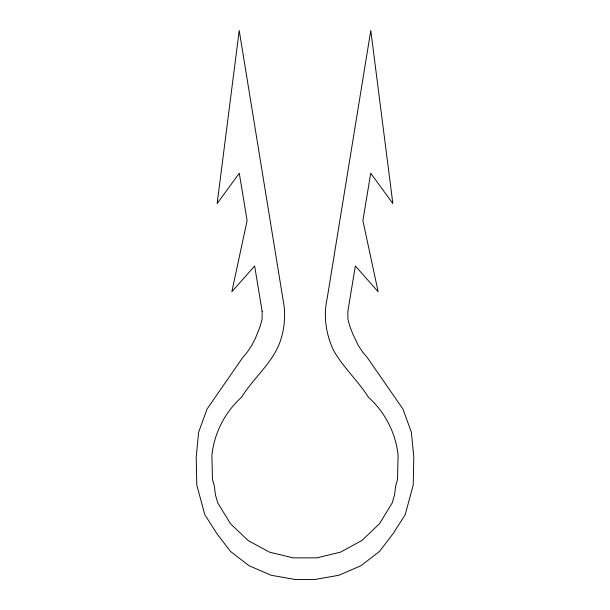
<?xml version="1.0" encoding="UTF-8"?>
<svg xmlns="http://www.w3.org/2000/svg" width="610" height="610" viewBox="0 0 610 610"><rect width="100%" height="100%" fill="white"/><g stroke="black" fill="none" stroke-linecap="round" stroke-linejoin="round"><path stroke-width="0.91" d="M262.155 311.382L262.094 319.327L259.883 327.12L255.247 338.672L251.64 345.603L247.401 351.985L242.566 357.742L207.042 409.074L198.624 432.231L196.206 457.142L196.778 484.988L204.815 514.703L216.733 533.437L230.488 551.432L249.04 565.699L271.13 575.276L295.255 579.5L314.745 579.5L338.87 575.276L360.96 565.699L379.512 551.432L393.267 533.437L405.185 514.703L413.222 484.988L413.793 457.142L411.376 432.231L402.958 409.074L367.433 357.742L362.599 351.985L358.36 345.603L353.045 334.524L350.117 327.12L347.906 319.327L347.845 311.382L355.363 265.99L378.154 291.74L362.881 220.606L370.727 173.225L392.855 203.549L370.788 30.5L327.189 298.29C323.201 315.805 325.938 334.211 333.533 350.369C343.163 367.403 357.986 380.693 368.448 397.278A91.004 91.004 0 0 1 398.101 455.296L397.507 479.612L395.722 485.667L394.533 495.015L392.2 502.953L379.519 523.716L361.905 540.49L340.548 552.134L316.903 557.853L293.097 557.853L269.452 552.134L248.095 540.49L230.481 523.716L217.8 502.953L215.467 495.015L214.278 485.667L212.493 479.612L211.899 455.296A91.004 91.004 0 0 1 241.552 397.278C254.057 376.805 274.828 361.455 281.401 337.604C285.114 324.817 285.617 311.306 282.811 298.29L239.212 30.5L217.145 203.549L239.273 173.225L247.119 220.606L231.846 291.74L254.637 265.99L262.155 311.382"/></g></svg>
